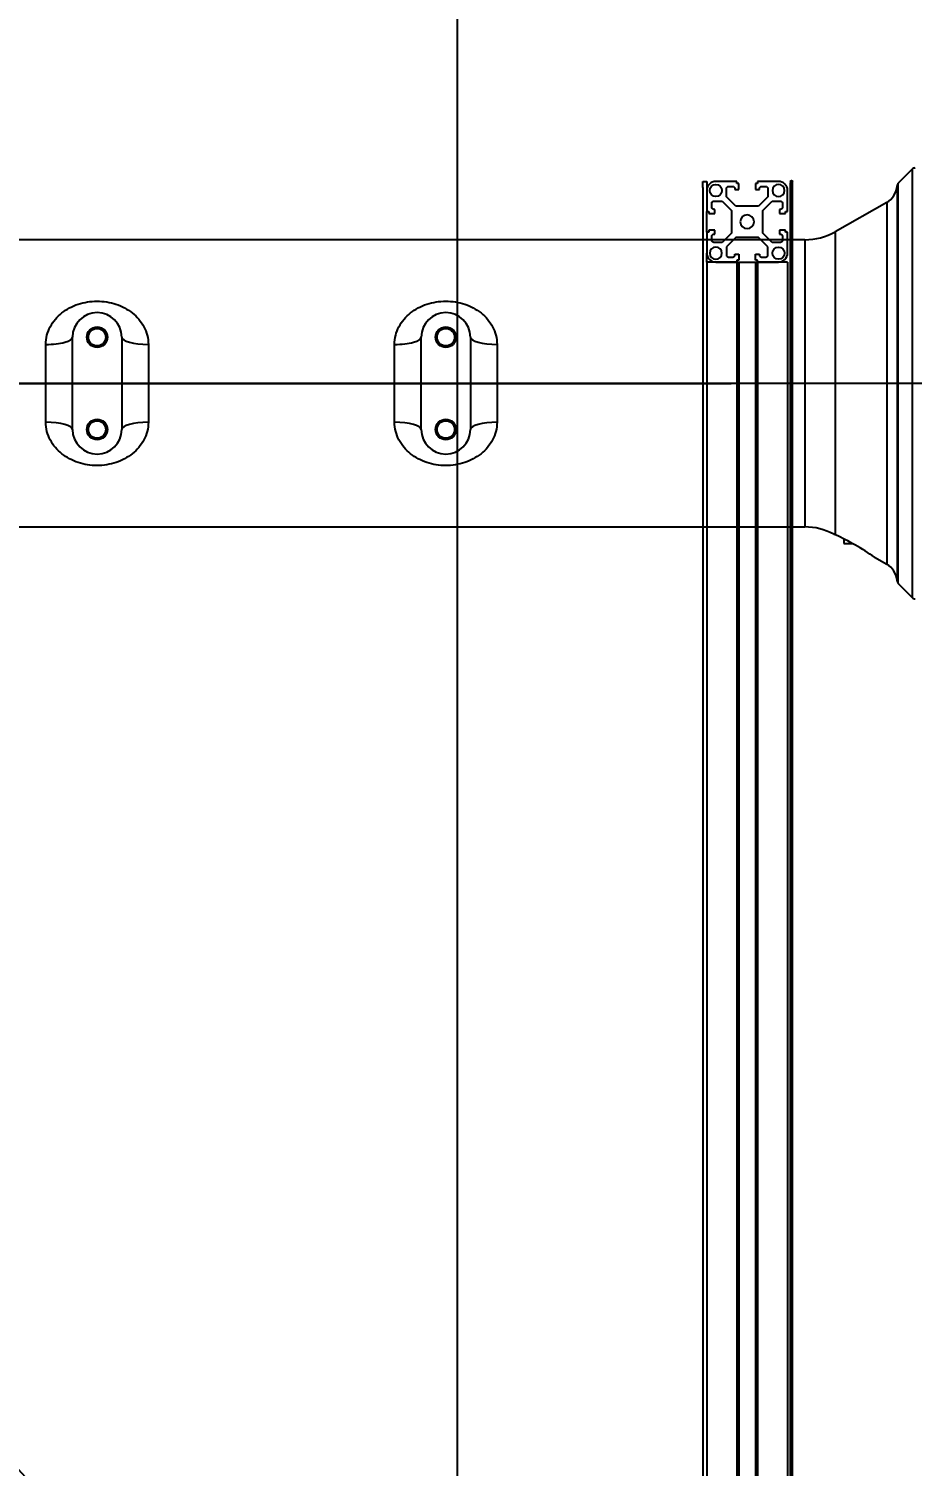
# Model space of a CAD drawing. Header units: millimetres. Extents: x 10462777 to 22643323, y 453826 to 1389191.
# Drawn here: x 11307596 to 11308033, y 582898 to 583610 of the extents above; entities that cross this region are included whole.
import ezdxf

# ---------------------------------------------------------------- set-up
doc = ezdxf.new("R2010")
doc.units = ezdxf.units.MM
doc.header["$LTSCALE"] = 200
doc.header["$MEASUREMENT"] = 0
doc.header["$PDMODE"] = 35
doc.header["$PDSIZE"] = -5
for name, pattern in [('CENTER', [2, 1.25, -0.25, 0.25, -0.25]), ('CENTER2', [1.125, 0.75, -0.125, 0.125, -0.125]), ('PHANTOM', [2.5, 1.25, -0.25, 0.25, -0.25, 0.25, -0.25])]:
    doc.linetypes.add(name, pattern=pattern)
doc.layers.get('0').update_dxf_attribs({"linetype": 'CONTINUOUS'})
doc.layers.get('DEFPOINTS').update_dxf_attribs({"linetype": 'CONTINUOUS'})
for name, color, linetype in [('1', 1, 'CENTER'), ('A290-7120-X219', 7, 'CONTINUOUS'), ('A290-7329-X402', 7, 'CONTINUOUS'), ('DV1_DEFAULT', 7, 'CONTINUOUS')]:
    doc.layers.add(name, color=color, linetype=linetype)
doc.layers.add('LAYOUT', color=8, linetype='CONTINUOUS', lineweight=25)
doc.styles.get("Standard").update_dxf_attribs({"font": 'SYMBOL'})
doc.dimstyles.new('DS ROBOTEC', dxfattribs={"dimscale": 0, "dimtxt": 2.5, "dimasz": 2.5, "dimexe": 0.3, "dimexo": 0.3, "dimgap": 0.5, "dimtad": 1, "dimzin": 9, "dimdsep": 46, "dimtxsty": 'Standard', "dimblk": 'OPEN', "dimcen": 0, "dimclrd": 4, "dimclre": 4, "dimclrt": 110, "dimazin": 2, "dimtm": 1.5, "dimtfac": 1, "dimtmove": 0, "dimatfit": 3, "dimldrblk": 'OPEN', "dimfxl": 1, "dimtfill": 1, "dimtolj": 1, "dimlwd": -1, "dimlwe": -1, "dimarcsym": 0})

# ---------------------------------------------------------------- blocks, each defined once
blk = doc.blocks.new('r710ic')
at = {"layer": 'LAYOUT', "color": 3}
blk.add_circle((272041.37, 104232.63), 2050.12, dxfattribs=at)
blk = doc.blocks.new('A$C7DA30AB0')
at = {"layer": 'A290-7120-X219', "color": 7, "linetype": 'Continuous', "ltscale": 25.4}
for p, q in [((4314.78, 2949.02, 0), (4314.78, 2946.64, 0)), ((4314.78, 2946.64, 0), (4319.2, 2946.64, 0))]:
    blk.add_line(p, q, dxfattribs=at)
at = {"layer": 'A290-7329-X402', "color": 7, "linetype": 'Continuous', "ltscale": 25.4}
for p, q in [((4348.73, 3132.07, 0), (4341.78, 3125.11, 0)), ((4348.73, 3132.07, 0), (4348.73, 2919.9, 0)), ((4341.18, 3123.79, 0), (4341.18, 2928.18, 0)), ((4341.78, 2926.86, 0), (4341.78, 3125.11, 0)), ((4336.06, 3115.52, 0), (4310.61, 3101.08, 0)), ((4336.06, 3115.52, 0), (4336.06, 2936.45, 0)), ((4295.56, 3097.11, 0), (3726.04, 3097.11, 0)), ((4295.56, 3097.11, 0), (4295.56, 2954.87, 0)), ((4310.61, 3101.08, 0), (4310.61, 2951.01, 0)), ((3932.77, 3025.99, 0), (3932.77, 3048.85, 0)), ((3957.15, 3048.85, 0), (3957.15, 3025.99, 0)), ((4105.49, 3025.99, 0), (4105.49, 3048.85, 0)), ((4129.87, 3048.85, 0), (4129.87, 3025.99, 0)), ((3919.56, 3006.71, 0), (3919.56, 3045.27, 0)), ((3970.36, 3045.27, 0), (3970.36, 3006.71, 0)), ((4092.28, 3006.71, 0), (4092.28, 3045.27, 0)), ((4143.08, 3045.27, 0), (4143.08, 3006.71, 0)), ((3932.77, 3003.13, 0), (3932.77, 3025.99, 0)), ((3957.15, 3025.99, 0), (3957.15, 3003.13, 0)), ((4105.49, 3003.13, 0), (4105.49, 3025.99, 0)), ((4129.87, 3025.99, 0), (4129.87, 3003.13, 0)), ((3726.04, 2954.87, 0), (4295.56, 2954.87, 0)), ((4330.01, 2939.88, 0), (4336.06, 2936.45, 0)), ((4341.78, 2926.86, 0), (4348.73, 2919.9, 0))]:
    blk.add_line(p, q, dxfattribs=at)
for centre, radius in [((3944.96, 3048.85, 0), 5.08), ((3944.96, 3048.85, 0), 4.32), ((4117.68, 3048.85, 0), 5.08), ((4117.68, 3048.85, 0), 4.32), ((3944.96, 3003.13, 0), 5.08), ((3944.96, 3003.13, 0), 4.32), ((4117.68, 3003.13, 0), 5.08), ((4117.68, 3003.13, 0), 4.32)]:
    blk.add_circle(centre, radius, dxfattribs=at)
for centre, radius, start, end in [((4350.17, 3130.63, 0), 2.03, 90, 135), ((4331.04, 3124.36, 0), 10.16, 299.57784, 356.79996), ((4343.21, 3123.68, 0), 2.03, 135, 176.79996), ((4295.56, 3127.59, 0), 30.48, 270, 299.57784), ((3944.96, 3048.85, 0), 12.19, 0, 180), ((4117.68, 3048.85, 0), 12.19, 0, 180), ((3944.96, 3003.13, 0), 12.19, 180, 0), ((4117.68, 3003.13, 0), 12.19, 180, 0), ((4295.56, 2924.39, 0), 30.48, 62.1086, 90), ((4302.49, 2932.77, 0), 19.96, 66.0057, 68.81072), ((4258.89, 2838.35, 0), 123.97, 54.98217, 65.34241), ((4331.04, 2927.61, 0), 10.16, 3.20004, 60.42216), ((4343.21, 2928.3, 0), 2.03, 183.20004, 225), ((4350.17, 2921.34, 0), 2.03, 225, 270)]:
    blk.add_arc(centre, radius, start, end, dxfattribs=at)
for centre, major_axis, start_param, end_param in [((3919.56, 3048.85, 0), (-13.21, 0), 1.570796, 3.141593), ((3970.36, 3048.85, 0), (-13.21, 0), 0, 1.570796), ((4092.28, 3048.85, 0), (-13.21, 0), 1.570796, 3.141593), ((4143.08, 3048.85, 0), (13.21, 0), 3.141593, 4.712389), ((3919.56, 3003.13, 0), (-13.21, 0), 3.141593, 4.712389), ((3970.36, 3003.13, 0), (-13.21, 0), 4.712389, 6.283185), ((4092.28, 3003.13, 0), (13.21, 0), 0, 1.570796), ((4143.08, 3003.13, 0), (-13.21, 0), 4.712389, 6.283185)]:
    blk.add_ellipse(centre, major_axis=major_axis, ratio=0.271084, start_param=start_param, end_param=end_param, dxfattribs=at)
for points in [[(3919.56, 3045.27, 0), (3919.56, 3046.82, 0), (3919.76, 3048.33, 0), (3920.51, 3051.26, 0), (3921.07, 3052.68, 0), (3923.17, 3056.64, 0), (3925.16, 3058.96, 0), (3928.7, 3061.78, 0), (3929.99, 3062.62, 0), (3932.69, 3064.07, 0), (3934.11, 3064.68, 0), (3937.08, 3065.68, 0), (3938.64, 3066.06, 0), (3941.76, 3066.56, 0), (3943.34, 3066.69, 0), (3948.16, 3066.69, 0), (3951.33, 3066.18, 0), (3955.81, 3064.68, 0), (3957.23, 3064.07, 0), (3959.93, 3062.62, 0), (3961.22, 3061.78, 0), (3963.58, 3059.9, 0), (3964.66, 3058.86, 0), (3966.58, 3056.59, 0), (3967.44, 3055.34, 0), (3969.55, 3051.38, 0), (3970.36, 3048.38, 0), (3970.36, 3045.27, 0)], [(4092.28, 3045.27, 0), (4092.28, 3046.82, 0), (4092.48, 3048.33, 0), (4093.23, 3051.26, 0), (4093.79, 3052.68, 0), (4095.89, 3056.64, 0), (4097.88, 3058.96, 0), (4101.42, 3061.78, 0), (4102.71, 3062.62, 0), (4105.41, 3064.07, 0), (4106.83, 3064.68, 0), (4109.8, 3065.68, 0), (4111.36, 3066.06, 0), (4114.48, 3066.56, 0), (4116.06, 3066.69, 0), (4120.88, 3066.69, 0), (4124.05, 3066.18, 0), (4128.53, 3064.68, 0), (4129.95, 3064.07, 0), (4132.65, 3062.62, 0), (4133.94, 3061.78, 0), (4136.3, 3059.9, 0), (4137.38, 3058.86, 0), (4139.3, 3056.59, 0), (4140.16, 3055.34, 0), (4142.27, 3051.38, 0), (4143.08, 3048.38, 0), (4143.08, 3045.27, 0)], [(3970.36, 3006.71, 0), (3970.36, 3005.15, 0), (3970.16, 3003.64, 0), (3969.41, 3000.72, 0), (3968.85, 2999.29, 0), (3966.75, 2995.33, 0), (3964.76, 2993.02, 0), (3961.22, 2990.19, 0), (3959.93, 2989.35, 0), (3957.23, 2987.9, 0), (3955.81, 2987.29, 0), (3952.84, 2986.3, 0), (3951.29, 2985.92, 0), (3948.16, 2985.41, 0), (3946.58, 2985.29, 0), (3941.76, 2985.28, 0), (3938.59, 2985.79, 0), (3934.11, 2987.29, 0), (3932.69, 2987.9, 0), (3929.99, 2989.35, 0), (3928.7, 2990.19, 0), (3926.34, 2992.08, 0), (3925.26, 2993.11, 0), (3923.34, 2995.38, 0), (3922.48, 2996.64, 0), (3920.38, 3000.6, 0), (3919.56, 3003.59, 0), (3919.56, 3006.71, 0)], [(4143.08, 3006.71, 0), (4143.08, 3005.15, 0), (4142.88, 3003.64, 0), (4142.13, 3000.72, 0), (4141.57, 2999.29, 0), (4139.47, 2995.33, 0), (4137.48, 2993.02, 0), (4133.94, 2990.19, 0), (4132.65, 2989.35, 0), (4129.95, 2987.9, 0), (4128.53, 2987.29, 0), (4125.56, 2986.3, 0), (4124.01, 2985.92, 0), (4120.88, 2985.41, 0), (4119.3, 2985.29, 0), (4114.48, 2985.28, 0), (4111.31, 2985.79, 0), (4106.83, 2987.29, 0), (4105.41, 2987.9, 0), (4102.71, 2989.35, 0), (4101.42, 2990.19, 0), (4099.06, 2992.08, 0), (4097.98, 2993.11, 0), (4096.06, 2995.38, 0), (4095.2, 2996.64, 0), (4093.1, 3000.6, 0), (4092.28, 3003.59, 0), (4092.28, 3006.71, 0)]]:
    blk.add_open_spline(points, degree=3, knots=[0, 0, 0, 0, 0.0625, 0.0625, 0.125, 0.125, 0.25, 0.25, 0.3125, 0.3125, 0.375, 0.375, 0.4375, 0.4375, 0.5, 0.5, 0.625, 0.625, 0.6875, 0.6875, 0.75, 0.75, 0.8125, 0.8125, 0.875, 0.875, 1, 1, 1, 1], dxfattribs=at)
at = {"layer": 'DV1_DEFAULT', "color": 1, "linetype": 'CENTER2', "ltscale": 7}
for p, q in [((5992.89, 3025.99, 0), (0, 3025.99, 0)), ((59.09, 3025.99, 0), (6051.98, 3025.99, 0))]:
    blk.add_line(p, q, dxfattribs=at)
at = {"layer": 'LAYOUT', "color": 6, "linetype": 'PHANTOM'}
blk.add_circle((3030.45, 3025.99, 0), 2693.02, dxfattribs=at)
blk = doc.blocks.new('_OPEN')
at = {"color": 0, "linetype": 'ByBlock'}
for p, q in [((-1, 0.1667), (0, 0)), ((0, 0), (-1, -0.1667)), ((0, 0), (-1, 0))]:
    blk.add_line(p, q, dxfattribs=at)
blk = doc.blocks.new('*D260')
at = {"color": 4, "linetype": 'ByBlock', "ltscale": 10, "transparency": 16777216}
for p, q in [((11307559.25, 584536.53), (11307559.25, 584230.76)), ((11307807.86, 582789.32), (11307807.86, 584272.76)), ((11307384.25, 584251.76), (11307209.25, 584251.76)), ((11307807.86, 584251.76), (11307559.25, 584251.76)), ((11307982.86, 584251.76), (11308157.86, 584251.76))]:
    blk.add_line(p, q, dxfattribs=at)
at = {"layer": 'DEFPOINTS', "color": 0, "ltscale": 10, "transparency": 16777216}
for p in [(11307559.25, 584557.53, 0), (11307559.25, 584251.76), (11307807.86, 582768.32, 0)]:
    blk.add_point(p, dxfattribs=at)
at = {"color": 4, "ltscale": 10, "transparency": 16777216, "xscale": 175, "yscale": 175, "zscale": 175}
blk.add_blockref('_OPEN', (11307559.25, 584251.76), dxfattribs=at)
at = {"color": 4, "ltscale": 10, "transparency": 16777216, "xscale": 175, "yscale": 175, "zscale": 175, "rotation": 180}
blk.add_blockref('_OPEN', (11307807.86, 584251.76), dxfattribs=at)
at = {"color": 110, "ltscale": 10, "transparency": 16777216, "insert": (11307683.55, 584411.03), "char_height": 175, "attachment_point": 5, "bg_fill": 3, "box_fill_scale": 1.25, "bg_fill_color": 256, "bg_fill_true_color": 13158600, "bg_fill_transparency": 0}
blk.add_mtext('\\A1;249', dxfattribs=at)

msp = doc.modelspace()

# ---------------------------------------------------------------- linework, layer by layer
at = {"layer": '1', "color": 252, "linetype": 'Continuous'}
for p, q in [((11307929.35554, 583534.42541, 0), (11307931.35557, 583534.42541, 0)), ((11307929.35554, 583531.42536, 0), (11307929.35554, 583534.42541, 0)), ((11307929.35554, 583531.42536, 0), (11307929.35554, 582401.41275, 0)), ((11307931.35557, 583534.42541, 0), (11307931.35557, 583531.42536, 0)), ((11307931.35557, 583529.92534, 0), (11307931.35557, 583519.52519, 0)), ((11307946.25578, 583534.42541, 0), (11307935.85564, 583534.42541, 0)), ((11307941.10571, 583526.79662, 0), (11307941.10571, 583530.92536, 0)), ((11307942.10573, 583531.92537, 0), (11307944.25576, 583531.92537, 0)), ((11307945.25577, 583530.92536, 0), (11307945.25577, 583530.42535, 0)), ((11307945.25577, 583530.42535, 0), (11307947.2558, 583530.42535, 0)), ((11307946.25578, 583533.42539, 0), (11307946.25578, 583534.42541, 0)), ((11307947.2558, 583533.42539, 0), (11307946.25578, 583533.42539, 0)), ((11307947.2558, 583530.42535, 0), (11307947.2558, 583533.42539, 0)), ((11307955.45591, 583533.42539, 0), (11307955.45591, 583530.42535, 0)), ((11307956.45593, 583533.42539, 0), (11307955.45591, 583533.42539, 0)), ((11307955.45591, 583530.42535, 0), (11307957.45594, 583530.42535, 0)), ((11307966.85608, 583534.42541, 0), (11307956.45593, 583534.42541, 0)), ((11307956.45593, 583534.42541, 0), (11307956.45593, 583533.42539, 0)), ((11307957.45594, 583530.42535, 0), (11307957.45594, 583530.92536, 0)), ((11307958.45596, 583531.92537, 0), (11307960.60599, 583531.92537, 0)), ((11307961.606, 583530.92536, 0), (11307961.606, 583526.79662, 0)), ((11307971.35614, 583519.52519, 0), (11307971.35614, 583529.92534, 0)), ((11307972.85616, 583534.42541, 0), (11307972.85616, 583533.68756, 0)), ((11307972.85616, 582401.42076, 0), (11307972.85616, 583533.68772, 0)), ((11307972.85616, 583533.68772, 0), (11307973.86018, 583533.68772, 0)), ((11307973.35617, 583534.42541, 0), (11307973.35617, 583533.68756, 0)), ((11307973.36017, 583533.68772, 0), (11307973.36017, 583534.42541, 0)), ((11307973.86018, 583533.68772, 0), (11307973.86018, 583534.42541, 0)), ((11307973.86018, 582401.42076, 0), (11307973.86018, 583533.68772, 0)), ((11307933.85561, 583521.52522, 0), (11307933.85561, 583523.67525, 0)), ((11307934.85562, 583524.67527, 0), (11307938.98436, 583524.67527, 0)), ((11307938.98436, 583524.67527, 0), (11307943.65575, 583520.00388, 0)), ((11307945.7771, 583522.12523, 0), (11307941.10571, 583526.79662, 0)), ((11307956.93462, 583522.12523, 0), (11307945.7771, 583522.12523, 0)), ((11307961.606, 583526.79662, 0), (11307956.93462, 583522.12523, 0)), ((11307959.05597, 583520.00388, 0), (11307963.72735, 583524.67527, 0)), ((11307963.72735, 583524.67527, 0), (11307967.85609, 583524.67527, 0)), ((11307968.85611, 583523.67525, 0), (11307968.85611, 583521.52522, 0)), ((11307931.35557, 583519.52519, 0), (11307932.35559, 583519.52519, 0)), ((11307931.35557, 583509.3083, 0), (11307931.35557, 583519.52001, 0)), ((11307932.35559, 583519.52519, 0), (11307932.35559, 583518.52518, 0)), ((11307932.35559, 583518.52518, 0), (11307935.35563, 583518.52518, 0)), ((11307935.35563, 583520.52521, 0), (11307934.85562, 583520.52521, 0)), ((11307935.35563, 583518.52518, 0), (11307935.35563, 583520.52521, 0)), ((11307943.65575, 583520.00388, 0), (11307943.65575, 583508.84636, 0)), ((11307959.05597, 583508.84636, 0), (11307959.05597, 583520.00388, 0)), ((11307967.35608, 583520.52521, 0), (11307967.35608, 583518.52518, 0)), ((11307967.85609, 583520.52521, 0), (11307967.35608, 583520.52521, 0)), ((11307967.35608, 583518.52518, 0), (11307970.35613, 583518.52518, 0)), ((11307970.35613, 583519.52519, 0), (11307971.35614, 583519.52519, 0)), ((11307970.35613, 583518.52518, 0), (11307970.35613, 583519.52519, 0)), ((11307932.35559, 583509.32505, 0), (11307931.35557, 583509.32505, 0)), ((11307931.35557, 583509.32505, 0), (11307931.35557, 583498.9249, 0)), ((11307932.35559, 583510.32506, 0), (11307932.35559, 583509.32505, 0)), ((11307935.35563, 583510.32506, 0), (11307932.35559, 583510.32506, 0)), ((11307934.85562, 583508.32504, 0), (11307935.35563, 583508.32504, 0)), ((11307935.35563, 583508.32504, 0), (11307935.35563, 583510.32506, 0)), ((11307943.65575, 583508.84636, 0), (11307938.98436, 583504.17498, 0)), ((11307963.72735, 583504.17498, 0), (11307959.05597, 583508.84636, 0)), ((11307967.35608, 583510.32506, 0), (11307967.35608, 583508.32504, 0)), ((11307970.35613, 583510.32506, 0), (11307967.35608, 583510.32506, 0)), ((11307967.35608, 583508.32504, 0), (11307967.85609, 583508.32504, 0)), ((11307970.35613, 583509.32505, 0), (11307970.35613, 583510.32506, 0)), ((11307971.35614, 583509.32505, 0), (11307970.35613, 583509.32505, 0)), ((11307971.35614, 583498.9249, 0), (11307971.35614, 583509.32505, 0)), ((11307933.85561, 583505.17499, 0), (11307933.85561, 583507.32502, 0)), ((11307938.98436, 583504.17498, 0), (11307934.85562, 583504.17498, 0)), ((11307945.7771, 583506.72501, 0), (11307941.10571, 583502.05363, 0)), ((11307941.10571, 583502.05363, 0), (11307941.10571, 583497.92489, 0)), ((11307956.93462, 583506.72501, 0), (11307945.7771, 583506.72501, 0)), ((11307961.606, 583502.05363, 0), (11307956.93462, 583506.72501, 0)), ((11307961.606, 583497.92489, 0), (11307961.606, 583502.05363, 0)), ((11307967.85609, 583504.17498, 0), (11307963.72735, 583504.17498, 0)), ((11307968.85611, 583507.32502, 0), (11307968.85611, 583505.17499, 0)), ((11307931.35557, 583494.41415, 0), (11307931.35557, 583498.92225, 0)), ((11307931.35557, 583494.42484, 0), (11307931.35557, 582401.41056, 0)), ((11307935.85564, 583494.42484, 0), (11307931.35557, 583494.42484, 0)), ((11307935.85564, 583494.42484, 0), (11307946.25578, 583494.42484, 0)), ((11307946.25578, 583494.42484, 0), (11307935.85564, 583494.42484, 0)), ((11307942.10573, 583496.92487, 0), (11307944.25576, 583496.92487, 0)), ((11307945.25577, 583497.92489, 0), (11307945.25577, 583498.42489, 0)), ((11307945.25577, 583498.42489, 0), (11307947.2558, 583498.42489, 0)), ((11307947.2558, 583495.42485, 0), (11307946.25578, 583495.42485, 0)), ((11307946.25578, 583495.42485, 0), (11307946.25578, 583494.42484, 0)), ((11307946.25578, 583494.42484, 0), (11307946.25578, 582401.41056, 0)), ((11307946.25578, 583494.42484, 0), (11307947.2558, 583494.42484, 0)), ((11307947.2558, 583498.42489, 0), (11307947.2558, 583495.42485, 0)), ((11307947.2558, 583494.42484, 0), (11307947.2558, 582401.41056, 0)), ((11307947.25582, 583494.42484, 0), (11307955.4559, 583494.42484, 0)), ((11307955.45591, 583495.42485, 0), (11307955.45591, 583498.42489, 0)), ((11307955.45591, 583498.42489, 0), (11307957.45594, 583498.42489, 0)), ((11307956.45593, 583495.42485, 0), (11307955.45591, 583495.42485, 0)), ((11307955.45591, 583494.42484, 0), (11307955.45591, 582401.41056, 0)), ((11307955.45591, 583494.42484, 0), (11307956.45593, 583494.42484, 0)), ((11307956.45593, 583494.42484, 0), (11307956.45593, 583495.42485, 0)), ((11307956.45593, 583494.42484, 0), (11307966.85608, 583494.42484, 0)), ((11307966.85608, 583494.42484, 0), (11307956.45593, 583494.42484, 0)), ((11307956.45593, 583494.42484, 0), (11307956.45593, 582401.41056, 0)), ((11307957.45594, 583498.42489, 0), (11307957.45594, 583497.92489, 0)), ((11307958.45596, 583496.92487, 0), (11307960.60599, 583496.92487, 0)), ((11307971.35614, 583494.42484, 0), (11307966.85608, 583494.42484, 0)), ((11307971.35614, 583494.42484, 0), (11307971.35614, 582401.41056, 0))]:
    msp.add_line(p, q, dxfattribs=at)
for centre in [(11307935.85564, 583529.92534, 0), (11307966.85608, 583498.9249, 0)]:
    msp.add_circle(centre, 3.00004, dxfattribs=at)
at = {"layer": '1', "color": 252, "linetype": 'Continuous', "extrusion": (0, 0, -1)}
for centre, radius in [((-11307966.85608, 583529.92534, 0), 3.00004), ((-11307951.35586, 583514.42512, 0), 3.40005), ((-11307935.85564, 583498.9249, 0), 3.00004)]:
    msp.add_circle(centre, radius, dxfattribs=at)
at = {"layer": '1', "color": 252, "linetype": 'Continuous'}
for centre, radius, start, end in [((11307935.85564, 583529.92534, 0), 4.50006, 90, 180), ((11307966.85608, 583529.92534, 0), 4.50006, 0, 90), ((11307935.85564, 583498.9249, 0), 4.50006, 180, 270), ((11307942.10573, 583497.92489, 0), 1.00001, 180, 270), ((11307944.25576, 583497.92489, 0), 1.00001, 270, 0), ((11307958.45596, 583497.92489, 0), 1.00001, 180, 270), ((11307960.60599, 583497.92489, 0), 1.00001, 270, 0), ((11307966.85608, 583498.9249, 0), 4.50006, 270, 0)]:
    msp.add_arc(centre, radius, start, end, dxfattribs=at)
at = {"layer": '1', "color": 252, "linetype": 'Continuous', "extrusion": (0, 0, -1)}
for centre, radius, start, end in [((-11307942.10573, 583530.92536, 0), 1.00001, 0, 90), ((-11307944.25576, 583530.92536, 0), 1.00001, 90, 180), ((-11307958.45596, 583530.92536, 0), 1.00001, 0, 90), ((-11307960.60599, 583530.92536, 0), 1.00001, 90, 180), ((-11307973.35817, 583534.42541, 0), 0.50201, 0, 180), ((-11307973.35817, 583534.42541, 0), 0.002, 0, 180), ((-11307934.85562, 583523.67525, 0), 1.00001, 0, 90), ((-11307967.85609, 583523.67525, 0), 1.00001, 90, 180), ((-11307934.85562, 583521.52522, 0), 1.00001, 270, 0), ((-11307967.85609, 583521.52522, 0), 1.00001, 180, 270), ((-11307934.85562, 583507.32502, 0), 1.00001, 0, 90), ((-11307967.85609, 583507.32502, 0), 1.00001, 90, 180), ((-11307934.85562, 583505.17499, 0), 1.00001, 270, 0), ((-11307967.85609, 583505.17499, 0), 1.00001, 180, 270)]:
    msp.add_arc(centre, radius, start, end, dxfattribs=at)

# ---------------------------------------------------------------- block references
at = {"ltscale": 10}
msp.add_blockref('A$C7DA30AB0', (11303684.4077, 580408.4363, 0), dxfattribs=at)
at = {"layer": 'LAYOUT', "color": 2, "rotation": 270}
msp.add_blockref('r710ic', (11204875.24796, 856316.46559, 0), dxfattribs=at)

# ---------------------------------------------------------------- next in the draw order: dimensions: what is measured, and where the dimension line sits
at = {"ltscale": 10}
dim = msp.add_linear_dim(base=(11307559.24639, 584251.76163, 0), p1=(11307807.85786, 582768.31645, 0), p2=(11307559.24639, 584557.53114, 0), dimstyle='DS ROBOTEC', override={"dimscale": 70, "dimgap": 1, "dimdec": 0, "dimarcsym": 1}, dxfattribs=at)
dim.commit()
dim.dimension.update_dxf_attribs({"geometry": '*D260', "text_midpoint": (11307683.55212, 584251.76163, 0), "dimtype": 160})

doc.saveas('drawing.dxf')
